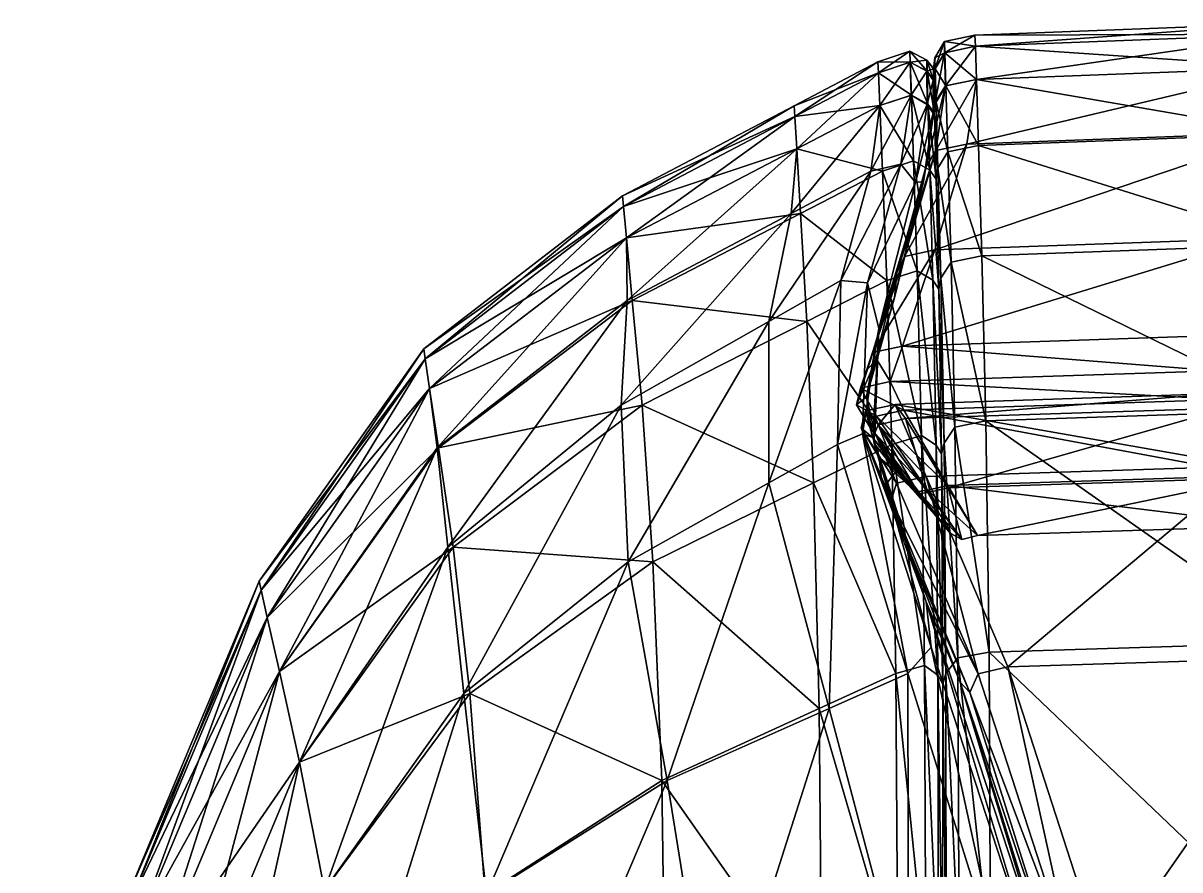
# Model space of a CAD drawing. Header units: centimetres. Extents: x -1036 to 1036, y -379 to 379.
# Drawn here: x -1001.33 to -987.95, y 368.68 to 378.47 of the extents above; entities that cross this region are included whole.
import ezdxf

# ---------------------------------------------------------------- set-up
doc = ezdxf.new("R2010")
doc.units = ezdxf.units.CM
doc.layers.add('fabirc', color=7, linetype='Continuous', true_color=0x718706)

msp = doc.modelspace()

# ---------------------------------------------------------------- meshes
at = {"layer": 'fabirc', "color": 150, "true_color": 0x0081ec}
mesh = msp.add_polyface(dxfattribs=at)
corners = [(-986.684, 378.472, 10.409), (-990.318, 378.332, 10.409), (-990.318, 378.332, 32.009), (-986.684, 378.472, 32.009), (-986.684, 378.472, -11.653), (-990.318, 378.332, -11.653), (-986.684, 378.472, 92.498), (-990.318, 378.332, 92.498), (-990.318, 378.332, 110.711), (-986.684, 378.472, 110.711), (-986.684, 378.472, 73.207), (-990.318, 378.332, 73.207), (-986.684, 378.472, -240.786), (-990.318, 378.332, -240.786), (-990.318, 378.332, -223.805), (-986.684, 378.472, -223.805), (-986.681, 378.344, -256.475), (-990.314, 378.205, -256.473), (-986.684, 378.472, -166.088), (-990.318, 378.332, -166.088), (-990.318, 378.332, -145.103), (-986.684, 378.472, -145.103), (-986.684, 378.472, -186.302), (-990.318, 378.332, -186.302), (-986.684, 378.472, -79.071), (-990.318, 378.332, -79.071), (-990.318, 378.332, -56.547), (-986.684, 378.472, -56.547), (-986.684, 378.472, -101.441), (-990.318, 378.332, -101.441), (-986.67, 377.96, 157.717), (-990.302, 377.822, 157.707), (-990.414, 377.074, 170.535), (-986.767, 377.209, 170.555), (-986.681, 378.344, 143.38), (-990.314, 378.205, 143.378), (-990.318, 378.332, -34.023), (-986.684, 378.472, -34.023), (-990.318, 378.332, 52.993), (-986.684, 378.472, 52.993), (-990.302, 377.822, -270.801), (-986.67, 377.96, -270.812), (-986.649, 377.192, -283.736), (-990.318, 378.332, -205.592), (-986.684, 378.472, -205.592), (-990.318, 378.332, -123.503), (-986.684, 378.472, -123.503), (-990.318, 378.332, 127.692), (-986.684, 378.472, 127.692)]
mesh.append_faces([[corners[k] for k in face] for face in [(0, 1, 2), (2, 3, 0), (1, 0, 4), (4, 5, 1), (6, 7, 8), (8, 9, 6), (7, 6, 10), (10, 11, 7), (12, 13, 14), (14, 15, 12), (13, 12, 16), (16, 17, 13), (18, 19, 20), (20, 21, 18), (19, 18, 22), (22, 23, 19), (24, 25, 26), (26, 27, 24), (25, 24, 28), (28, 29, 25), (30, 31, 32), (32, 33, 30), (31, 30, 34), (34, 35, 31), (36, 37, 27), (27, 26, 36), (37, 36, 5), (5, 4, 37), (38, 39, 3), (3, 2, 38), (39, 38, 11), (11, 10, 39), (40, 41, 42), (41, 40, 17), (17, 16, 41), (43, 44, 15), (15, 14, 43), (44, 43, 23), (23, 22, 44), (45, 46, 21), (21, 20, 45), (46, 45, 29), (29, 28, 46), (47, 48, 9), (9, 8, 47), (48, 47, 35), (35, 34, 48)]], dxfattribs={"vtx2": -1, "color": 150})
mesh = msp.add_polyface(dxfattribs=at)
corners = [(-990.779, 378.071, -34.023), (-990.671, 378.258, -34.023), (-990.671, 378.258, -56.547), (-990.779, 378.071, -56.547), (-990.796, 377.943, -11.653), (-990.779, 378.071, -11.653), (-990.671, 378.258, -11.653), (-990.779, 378.071, 10.409), (-990.671, 378.258, 10.409), (-990.796, 377.943, 10.409), (-990.796, 377.943, 32.009), (-990.779, 378.071, 32.009), (-990.671, 378.258, 32.009), (-990.779, 378.071, 92.498), (-990.671, 378.258, 92.498), (-990.671, 378.258, 73.207), (-990.779, 378.071, 73.207), (-990.796, 377.943, 92.498), (-990.78, 378.071, 110.71), (-990.672, 378.258, 110.71), (-990.779, 378.071, 52.993), (-990.671, 378.258, 52.993), (-990.796, 377.943, 52.993), (-990.796, 377.943, 73.207), (-990.668, 378.13, -256.471), (-990.779, 377.942, -256.466), (-990.781, 378.07, -240.784), (-990.672, 378.258, -240.786), (-990.78, 378.071, -223.805), (-990.672, 378.258, -223.805), (-990.779, 378.071, -205.592), (-990.671, 378.258, -205.592), (-990.796, 377.943, -186.302), (-990.779, 378.071, -186.302), (-990.671, 378.258, -186.302), (-990.779, 378.071, -166.088), (-990.671, 378.258, -166.088), (-990.796, 377.943, -166.088), (-990.796, 377.943, -145.103), (-990.779, 378.071, -145.103), (-990.671, 378.258, -145.103), (-990.671, 378.258, -101.441), (-990.779, 378.071, -101.441), (-990.779, 378.071, -79.071), (-990.796, 377.943, -79.071), (-990.796, 377.943, -56.547), (-990.671, 378.258, -79.071), (-990.779, 378.071, -123.503), (-990.796, 377.943, -123.503), (-990.796, 377.943, -101.441), (-990.671, 378.258, -123.503), (-990.781, 378.07, 127.689), (-990.672, 378.258, 127.691), (-990.781, 377.942, 143.37)]
mesh.append_faces([[corners[k] for k in face] for face in [(0, 1, 2), (2, 3, 0), (4, 5, 0), (1, 0, 5), (5, 6, 1), (7, 8, 6), (6, 5, 7), (9, 7, 5), (10, 11, 7), (8, 7, 11), (11, 12, 8), (13, 14, 15), (15, 16, 13), (17, 13, 16), (14, 13, 18), (18, 19, 14), (20, 21, 12), (12, 11, 20), (22, 20, 11), (23, 16, 20), (21, 20, 16), (16, 15, 21), (24, 25, 26), (27, 26, 28), (28, 29, 27), (30, 31, 29), (29, 28, 30), (32, 33, 30), (31, 30, 33), (33, 34, 31), (35, 36, 34), (34, 33, 35), (37, 35, 33), (38, 39, 35), (36, 35, 39), (39, 40, 36), (41, 42, 43), (44, 43, 42), (45, 3, 43), (46, 43, 3), (40, 39, 47), (48, 47, 39), (49, 42, 47), (50, 47, 42), (51, 52, 19), (19, 18, 51), (52, 51, 53)]], dxfattribs={"vtx2": -1, "color": 150})
mesh = msp.add_polyface(dxfattribs=at)
corners = [(-990.318, 378.332, 10.409), (-990.671, 378.258, 10.409), (-990.671, 378.258, 32.009), (-990.318, 378.332, 32.009), (-990.318, 378.332, -11.653), (-990.671, 378.258, -11.653), (-990.318, 378.332, 92.498), (-990.671, 378.258, 92.498), (-990.672, 378.258, 110.71), (-990.318, 378.332, 110.711), (-990.318, 378.332, 73.207), (-990.671, 378.258, 73.207), (-990.318, 378.332, -240.786), (-990.672, 378.258, -240.786), (-990.672, 378.258, -223.805), (-990.318, 378.332, -223.805), (-990.314, 378.205, -256.473), (-990.668, 378.13, -256.471), (-990.318, 378.332, -166.088), (-990.671, 378.258, -166.088), (-990.671, 378.258, -145.103), (-990.318, 378.332, -145.103), (-990.318, 378.332, -186.302), (-990.671, 378.258, -186.302), (-990.318, 378.332, -79.071), (-990.671, 378.258, -79.071), (-990.671, 378.258, -56.547), (-990.318, 378.332, -56.547), (-990.318, 378.332, -101.441), (-990.671, 378.258, -101.441), (-990.781, 378.07, -240.784), (-990.779, 378.071, -79.071), (-990.779, 378.071, -56.547), (-990.779, 378.071, -123.503), (-990.671, 378.258, -123.503), (-990.779, 378.071, -101.441), (-990.781, 377.942, 143.37), (-990.669, 378.13, 143.376), (-990.672, 378.258, 127.691), (-990.671, 378.258, -34.023), (-990.318, 378.332, -34.023), (-990.671, 378.258, 52.993), (-990.318, 378.332, 52.993), (-990.302, 377.822, -270.801), (-990.671, 378.258, -205.592), (-990.318, 378.332, -205.592), (-990.318, 378.332, -123.503), (-990.318, 378.332, 127.692), (-990.314, 378.205, 143.378)]
mesh.append_faces([[corners[k] for k in face] for face in [(0, 1, 2), (2, 3, 0), (1, 0, 4), (4, 5, 1), (6, 7, 8), (8, 9, 6), (7, 6, 10), (10, 11, 7), (12, 13, 14), (14, 15, 12), (13, 12, 16), (16, 17, 13), (18, 19, 20), (20, 21, 18), (19, 18, 22), (22, 23, 19), (24, 25, 26), (26, 27, 24), (25, 24, 28), (28, 29, 25), (30, 13, 17), (31, 25, 29), (32, 26, 25), (33, 34, 20), (35, 29, 34), (36, 37, 38), (39, 40, 27), (27, 26, 39), (40, 39, 5), (5, 4, 40), (41, 42, 3), (3, 2, 41), (42, 41, 11), (11, 10, 42), (17, 16, 43), (44, 45, 15), (15, 14, 44), (45, 44, 23), (23, 22, 45), (34, 46, 21), (21, 20, 34), (46, 34, 29), (29, 28, 46), (38, 47, 9), (9, 8, 38), (47, 38, 37), (37, 48, 47)]], dxfattribs={"vtx2": -1, "color": 150})
mesh = msp.add_polyface(dxfattribs=at)
corners = [(-991.07, 378.149, -56.547), (-991.44, 378.024, -56.547), (-991.44, 378.024, -34.023), (-992.408, 377.516, -34.023), (-992.408, 377.516, -11.653), (-991.44, 378.024, -11.653), (-991.07, 378.149, -34.023), (-991.07, 378.149, 32.009), (-991.44, 378.024, 32.009), (-991.44, 378.024, 52.993), (-992.408, 377.516, 52.993), (-992.408, 377.516, 73.207), (-991.44, 378.024, 73.207), (-992.38, 377.017, -270.741), (-991.42, 377.518, -270.779), (-991.389, 376.759, -283.653), (-992.401, 377.391, -256.457), (-991.435, 377.897, -256.467), (-992.408, 377.516, -205.592), (-991.44, 378.024, -205.592), (-991.44, 378.024, -223.805), (-992.408, 377.516, -186.302), (-991.44, 378.024, -186.302), (-992.408, 377.516, -123.503), (-991.44, 378.024, -123.503), (-991.44, 378.024, -145.103), (-992.408, 377.516, -145.103), (-992.408, 377.516, -101.441), (-991.44, 378.024, -101.441), (-991.07, 378.149, 110.71), (-991.44, 378.024, 110.711), (-991.44, 378.024, 127.692), (-992.408, 377.516, 127.692), (-992.408, 377.516, 110.711), (-992.401, 377.391, 143.363), (-991.435, 377.897, 143.372), (-991.44, 378.024, 10.409), (-992.408, 377.516, 10.409), (-992.408, 377.516, 32.009), (-991.44, 378.024, 92.498), (-992.408, 377.516, 92.498), (-991.44, 378.024, -240.786), (-992.408, 377.516, -240.786), (-992.408, 377.516, -223.805), (-991.07, 378.149, -240.786), (-991.44, 378.024, -166.088), (-992.408, 377.516, -166.088), (-991.44, 378.024, -79.071), (-992.408, 377.516, -79.071), (-992.408, 377.516, -56.547), (-991.42, 377.518, 157.684), (-992.38, 377.017, 157.647), (-992.446, 376.269, 170.496), (-991.522, 376.759, 170.596), (-991.056, 377.64, 157.693)]
mesh.append_faces([[corners[k] for k in face] for face in [(0, 1, 2), (3, 2, 1), (4, 5, 2), (6, 2, 5), (7, 8, 9), (10, 9, 8), (11, 12, 9), (13, 14, 15), (14, 13, 16), (16, 17, 14), (18, 19, 20), (21, 22, 19), (23, 24, 25), (25, 26, 23), (24, 23, 27), (27, 28, 24), (29, 30, 31), (32, 31, 30), (30, 33, 32), (31, 32, 34), (34, 35, 31), (36, 37, 38), (38, 8, 36), (37, 36, 5), (5, 4, 37), (39, 40, 33), (33, 30, 39), (40, 39, 12), (12, 11, 40), (41, 42, 43), (43, 20, 41), (44, 41, 20), (42, 41, 17), (17, 16, 42), (45, 46, 26), (26, 25, 45), (46, 45, 22), (22, 21, 46), (47, 48, 49), (49, 1, 47), (48, 47, 28), (28, 27, 48), (50, 51, 52), (52, 53, 50), (54, 50, 53), (51, 50, 35), (35, 34, 51)]], dxfattribs={"vtx2": -1, "color": 150})
mesh = msp.add_polyface(dxfattribs=at)
corners = [(-991.07, 378.149, 52.993), (-991.44, 378.024, 52.993), (-991.44, 378.024, 73.207), (-991.42, 377.518, -270.779), (-991.054, 377.64, -270.789), (-991.028, 376.878, -283.681), (-991.389, 376.759, -283.653), (-991.435, 377.897, -256.467), (-991.066, 378.022, -256.469), (-991.07, 378.149, -223.805), (-991.44, 378.024, -223.805), (-991.44, 378.024, -205.592), (-991.07, 378.149, -205.592), (-991.44, 378.024, -186.302), (-991.07, 378.149, -145.103), (-991.44, 378.024, -145.103), (-991.44, 378.024, -123.503), (-991.07, 378.149, -123.503), (-991.44, 378.024, -101.441), (-991.07, 378.149, 127.691), (-991.44, 378.024, 127.692), (-991.435, 377.897, 143.372), (-991.067, 378.022, 143.374), (-991.07, 378.149, -11.653), (-990.874, 378.045, -11.653), (-990.874, 378.045, -34.023), (-991.07, 378.149, -34.023), (-990.874, 378.045, -56.547), (-991.07, 378.149, 32.009), (-990.874, 378.045, 32.009), (-990.874, 378.045, 10.409), (-991.07, 378.149, 110.71), (-990.874, 378.045, 110.71), (-990.874, 378.045, 92.498), (-990.874, 378.045, -223.805), (-990.875, 378.045, -240.784), (-991.07, 378.149, -240.786), (-990.873, 377.917, -256.465), (-990.863, 377.535, -270.784), (-990.842, 376.771, -283.675), (-990.874, 378.045, -205.592), (-990.913, 376.639, 170.728), (-990.885, 376.808, 170.501), (-990.777, 377.558, 157.686), (-990.875, 378.045, 127.689), (-990.875, 377.917, 143.369), (-990.798, 377.942, 127.688), (-990.871, 377.533, 157.685), (-991.056, 377.64, 157.693), (-991.175, 376.842, 170.839), (-991.008, 376.629, 171.473), (-990.8, 377.429, 157.676), (-991.07, 378.149, 10.409), (-991.44, 378.024, 10.409), (-991.44, 378.024, 32.009), (-991.44, 378.024, -11.653), (-991.07, 378.149, 92.498), (-991.44, 378.024, 92.498), (-991.44, 378.024, 110.711), (-991.07, 378.149, 73.207), (-991.44, 378.024, -240.786), (-991.07, 378.149, -166.088), (-991.44, 378.024, -166.088), (-991.07, 378.149, -186.302), (-991.07, 378.149, -79.071), (-991.44, 378.024, -79.071), (-991.44, 378.024, -56.547), (-991.07, 378.149, -101.441), (-991.522, 376.759, 170.596), (-991.42, 377.518, 157.684)]
mesh.append_faces([[corners[k] for k in face] for face in [(0, 1, 2), (3, 4, 5), (5, 6, 3), (4, 3, 7), (7, 8, 4), (9, 10, 11), (12, 11, 13), (14, 15, 16), (17, 16, 18), (19, 20, 21), (21, 22, 19), (23, 24, 25), (26, 25, 27), (28, 29, 30), (31, 32, 33), (9, 34, 35), (36, 35, 37), (37, 8, 36), (38, 4, 8), (8, 37, 38), (4, 38, 39), (39, 5, 4), (12, 40, 34), (41, 42, 43), (44, 19, 22), (22, 45, 44), (46, 44, 45), (19, 44, 32), (47, 48, 49), (49, 50, 47), (51, 47, 50), (50, 41, 51), (48, 47, 45), (45, 22, 48), (52, 53, 54), (23, 55, 53), (56, 57, 58), (59, 2, 57), (60, 36, 8), (8, 7, 60), (61, 62, 15), (63, 13, 62), (64, 65, 66), (67, 18, 65), (68, 49, 48), (69, 48, 22), (22, 21, 69)]], dxfattribs={"vtx2": -1, "color": 150})
mesh = msp.add_polyface(dxfattribs=at)
corners = [(-991.44, 378.024, -34.023), (-991.07, 378.149, -34.023), (-991.07, 378.149, -56.547), (-991.44, 378.024, -11.653), (-991.07, 378.149, -11.653), (-991.44, 378.024, 52.993), (-991.07, 378.149, 52.993), (-991.07, 378.149, 32.009), (-991.44, 378.024, 73.207), (-991.07, 378.149, 73.207), (-991.44, 378.024, -205.592), (-991.07, 378.149, -205.592), (-991.07, 378.149, -223.805), (-991.44, 378.024, -186.302), (-991.07, 378.149, -186.302), (-991.44, 378.024, -123.503), (-991.07, 378.149, -123.503), (-991.07, 378.149, -145.103), (-991.44, 378.024, -101.441), (-991.07, 378.149, -101.441), (-991.44, 378.024, 127.692), (-991.07, 378.149, 127.691), (-991.07, 378.149, 110.71), (-990.874, 378.045, -34.023), (-990.874, 378.045, -56.547), (-990.874, 378.045, 10.409), (-991.07, 378.149, 10.409), (-990.874, 378.045, -11.653), (-990.874, 378.045, 92.498), (-991.07, 378.149, 92.498), (-990.874, 378.045, 73.207), (-990.874, 378.045, 52.993), (-990.874, 378.045, 32.009), (-990.875, 378.045, -240.784), (-991.07, 378.149, -240.786), (-990.874, 378.045, -205.592), (-990.874, 378.045, -186.302), (-990.874, 378.045, -223.805), (-990.874, 378.045, -166.088), (-991.07, 378.149, -166.088), (-990.874, 378.045, -145.103), (-990.874, 378.045, -79.071), (-991.07, 378.149, -79.071), (-990.874, 378.045, -101.441), (-990.874, 378.045, -123.503), (-990.874, 378.045, 110.71), (-991.44, 378.024, 32.009), (-991.44, 378.024, 10.409), (-991.44, 378.024, 110.711), (-991.44, 378.024, 92.498), (-991.44, 378.024, -223.805), (-991.44, 378.024, -145.103), (-991.44, 378.024, -166.088), (-991.44, 378.024, -56.547), (-991.44, 378.024, -79.071)]
mesh.append_faces([[corners[k] for k in face] for face in [(0, 1, 2), (3, 4, 1), (5, 6, 7), (8, 9, 6), (10, 11, 12), (13, 14, 11), (15, 16, 17), (18, 19, 16), (20, 21, 22), (23, 1, 4), (24, 2, 1), (25, 26, 7), (26, 25, 27), (27, 4, 26), (28, 29, 22), (29, 28, 30), (30, 9, 29), (31, 6, 9), (9, 30, 31), (6, 31, 32), (32, 7, 6), (33, 34, 12), (35, 11, 14), (14, 36, 35), (37, 12, 11), (38, 39, 17), (17, 40, 38), (39, 38, 36), (36, 14, 39), (41, 42, 2), (2, 24, 41), (42, 41, 43), (43, 19, 42), (44, 16, 19), (19, 43, 44), (16, 44, 40), (40, 17, 16), (45, 22, 21), (46, 7, 26), (47, 26, 4), (48, 22, 29), (49, 29, 9), (50, 12, 34), (51, 17, 39), (52, 39, 14), (53, 2, 42), (54, 42, 19)]], dxfattribs={"vtx2": -1, "color": 150})
mesh = msp.add_polyface(dxfattribs=at)
corners = [(-990.302, 377.822, 157.707), (-990.658, 377.747, 157.701), (-990.77, 376.999, 170.525), (-990.414, 377.074, 170.535), (-990.314, 378.205, 143.378), (-990.874, 378.045, -11.653), (-990.796, 377.943, -11.653), (-990.796, 377.943, -34.023), (-990.874, 378.045, -34.023), (-990.796, 377.943, -56.547), (-990.874, 378.045, 32.009), (-990.796, 377.943, 32.009), (-990.796, 377.943, 10.409), (-990.874, 378.045, 10.409), (-990.874, 378.045, 110.71), (-990.796, 377.942, 110.71), (-990.796, 377.943, 92.498), (-990.874, 378.045, 92.498), (-990.796, 377.943, 73.207), (-990.874, 378.045, 73.207), (-990.796, 377.943, 52.993), (-990.874, 378.045, 52.993), (-990.874, 378.045, -223.805), (-990.796, 377.942, -223.804), (-990.798, 377.942, -240.783), (-990.875, 378.045, -240.784), (-990.797, 377.814, -256.462), (-990.873, 377.917, -256.465), (-990.788, 377.431, -270.778), (-990.863, 377.535, -270.784), (-990.769, 376.667, -283.665), (-990.842, 376.771, -283.675), (-990.779, 377.942, -256.466), (-990.769, 377.56, -270.786), (-990.656, 377.748, -270.797), (-990.633, 376.983, -283.701), (-990.748, 376.796, -283.68), (-990.668, 378.13, -256.471), (-990.874, 378.045, -186.302), (-990.796, 377.943, -186.302), (-990.796, 377.943, -205.592), (-990.874, 378.045, -205.592), (-990.874, 378.045, -145.103), (-990.796, 377.943, -145.103), (-990.796, 377.943, -166.088), (-990.874, 378.045, -166.088), (-990.781, 378.07, 127.689), (-990.798, 377.942, 127.688), (-990.8, 377.813, 143.366), (-990.781, 377.942, 143.37), (-990.777, 377.558, 157.686), (-990.669, 378.13, 143.376), (-990.8, 377.429, 157.676), (-990.913, 376.639, 170.728), (-990.885, 376.808, 170.501), (-990.875, 377.917, 143.369), (-990.875, 378.045, 127.689), (-990.871, 377.533, 157.685), (-990.302, 377.822, -270.801), (-990.278, 377.057, -283.71)]
mesh.append_faces([[corners[k] for k in face] for face in [(0, 1, 2), (2, 3, 0), (1, 0, 4), (5, 6, 7), (8, 7, 9), (10, 11, 12), (13, 12, 6), (14, 15, 16), (17, 16, 18), (19, 18, 20), (21, 20, 11), (22, 23, 24), (25, 24, 26), (26, 27, 25), (28, 29, 27), (27, 26, 28), (29, 28, 30), (30, 31, 29), (32, 26, 24), (33, 34, 35), (35, 36, 33), (28, 33, 36), (36, 30, 28), (33, 28, 26), (26, 32, 33), (34, 33, 32), (32, 37, 34), (38, 39, 40), (41, 40, 23), (42, 43, 44), (45, 44, 39), (46, 47, 48), (48, 49, 46), (50, 1, 51), (51, 49, 50), (52, 50, 49), (49, 48, 52), (50, 52, 53), (1, 50, 54), (54, 2, 1), (55, 48, 47), (56, 47, 15), (57, 52, 48), (48, 55, 57), (34, 58, 59), (59, 35, 34), (58, 34, 37)]], dxfattribs={"vtx2": -1, "color": 150})
mesh = msp.add_polyface(dxfattribs=at)
corners = [(-990.314, 378.205, 143.378), (-990.669, 378.13, 143.376), (-990.658, 377.747, 157.701), (-990.796, 377.943, -34.023), (-990.779, 378.071, -34.023), (-990.779, 378.071, -56.547), (-990.796, 377.943, -56.547), (-990.796, 377.943, -11.653), (-990.779, 378.071, -11.653), (-990.796, 377.943, 10.409), (-990.779, 378.071, 10.409), (-990.796, 377.943, 32.009), (-990.874, 378.045, -34.023), (-990.874, 378.045, -11.653), (-990.874, 378.045, -56.547), (-990.874, 378.045, 10.409), (-990.874, 378.045, 32.009), (-990.796, 377.943, 92.498), (-990.874, 378.045, 92.498), (-990.874, 378.045, 110.71), (-990.796, 377.943, 73.207), (-990.874, 378.045, 73.207), (-990.796, 377.943, 52.993), (-990.874, 378.045, 52.993), (-990.779, 378.071, 73.207), (-990.779, 378.071, 92.498), (-990.796, 377.942, 110.71), (-990.78, 378.071, 110.71), (-990.779, 378.071, 32.009), (-990.779, 378.071, 52.993), (-990.798, 377.942, -240.783), (-990.875, 378.045, -240.784), (-990.874, 378.045, -223.805), (-990.781, 378.07, -240.784), (-990.779, 377.942, -256.466), (-990.796, 377.942, -223.804), (-990.78, 378.071, -223.805), (-990.796, 377.943, -205.592), (-990.779, 378.071, -205.592), (-990.796, 377.943, -186.302), (-990.779, 378.071, -186.302), (-990.796, 377.943, -166.088), (-990.779, 378.071, -166.088), (-990.796, 377.943, -145.103), (-990.874, 378.045, -205.592), (-990.874, 378.045, -186.302), (-990.874, 378.045, -166.088), (-990.874, 378.045, -145.103), (-990.796, 377.943, -79.071), (-990.874, 378.045, -79.071), (-990.796, 377.943, -101.441), (-990.874, 378.045, -101.441), (-990.796, 377.943, -123.503), (-990.874, 378.045, -123.503), (-990.779, 378.071, -101.441), (-990.779, 378.071, -79.071), (-990.779, 378.071, -145.103), (-990.779, 378.071, -123.503), (-990.798, 377.942, 127.688), (-990.781, 378.07, 127.689), (-990.875, 378.045, 127.689)]
mesh.append_faces([[corners[k] for k in face] for face in [(0, 1, 2), (3, 4, 5), (5, 6, 3), (4, 3, 7), (8, 7, 9), (10, 9, 11), (3, 12, 13), (6, 14, 12), (9, 15, 16), (7, 13, 15), (17, 18, 19), (20, 21, 18), (22, 23, 21), (11, 16, 23), (24, 20, 17), (25, 17, 26), (26, 27, 25), (28, 11, 22), (29, 22, 20), (30, 31, 32), (30, 33, 34), (33, 30, 35), (35, 36, 33), (37, 38, 36), (36, 35, 37), (38, 37, 39), (40, 39, 41), (42, 41, 43), (37, 44, 45), (35, 32, 44), (41, 46, 47), (39, 45, 46), (48, 49, 14), (14, 6, 48), (49, 48, 50), (50, 51, 49), (52, 53, 51), (51, 50, 52), (53, 52, 43), (43, 47, 53), (54, 50, 48), (55, 48, 6), (56, 43, 52), (57, 52, 50), (58, 59, 27), (27, 26, 58), (26, 19, 60)]], dxfattribs={"vtx2": -1, "color": 150})
mesh = msp.add_polyface(dxfattribs=at)
corners = [(-991.44, 378.024, -56.547), (-992.408, 377.516, -56.547), (-992.408, 377.516, -34.023), (-991.44, 378.024, -34.023), (-992.408, 377.516, -11.653), (-992.408, 377.516, 10.409), (-994.395, 376.474, 10.409), (-994.395, 376.474, 32.009), (-992.408, 377.516, 32.009), (-994.395, 376.474, -11.653), (-992.408, 377.516, 92.498), (-994.395, 376.474, 92.498), (-994.395, 376.474, 110.711), (-992.408, 377.516, 110.711), (-992.408, 377.516, 73.207), (-994.395, 376.474, 73.207), (-991.44, 378.024, 32.009), (-992.408, 377.516, 52.993), (-991.44, 378.024, 52.993), (-992.408, 377.516, -240.786), (-994.395, 376.474, -240.786), (-994.395, 376.474, -223.805), (-992.408, 377.516, -223.805), (-992.401, 377.391, -256.457), (-991.44, 378.024, -223.805), (-992.408, 377.516, -205.592), (-991.44, 378.024, -205.592), (-992.408, 377.516, -186.302), (-992.408, 377.516, -166.088), (-994.395, 376.474, -166.088), (-994.395, 376.474, -145.103), (-992.408, 377.516, -145.103), (-994.395, 376.474, -186.302), (-992.408, 377.516, -79.071), (-994.395, 376.474, -79.071), (-994.395, 376.474, -56.547), (-992.408, 377.516, -101.441), (-994.395, 376.474, -101.441), (-994.35, 375.99, 157.57), (-992.38, 377.017, 157.647), (-992.401, 377.391, 143.363), (-994.395, 376.474, -34.023), (-994.395, 376.474, 52.993), (-994.384, 376.353, -256.438), (-992.38, 377.017, -270.741), (-994.395, 376.474, -205.592), (-994.395, 376.474, -123.503), (-992.408, 377.516, -123.503), (-994.395, 376.474, 127.692), (-992.408, 377.516, 127.692), (-994.384, 376.353, 143.344)]
mesh.append_faces([[corners[k] for k in face] for face in [(0, 1, 2), (3, 2, 4), (5, 6, 7), (7, 8, 5), (6, 5, 4), (4, 9, 6), (10, 11, 12), (12, 13, 10), (11, 10, 14), (14, 15, 11), (16, 8, 17), (18, 17, 14), (19, 20, 21), (21, 22, 19), (20, 19, 23), (24, 22, 25), (26, 25, 27), (28, 29, 30), (30, 31, 28), (29, 28, 27), (27, 32, 29), (33, 34, 35), (35, 1, 33), (34, 33, 36), (36, 37, 34), (38, 39, 40), (41, 2, 1), (1, 35, 41), (2, 41, 9), (9, 4, 2), (42, 17, 8), (8, 7, 42), (17, 42, 15), (15, 14, 17), (43, 23, 44), (45, 25, 22), (22, 21, 45), (25, 45, 32), (32, 27, 25), (46, 47, 31), (31, 30, 46), (47, 46, 37), (37, 36, 47), (48, 49, 13), (13, 12, 48), (50, 40, 49)]], dxfattribs={"vtx2": -1, "color": 150})
mesh = msp.add_polyface(dxfattribs=at)
corners = [(-990.633, 376.983, -283.701), (-990.278, 377.057, -283.71), (-990.237, 375.782, -295.135), (-986.614, 375.912, -295.187), (-986.649, 377.192, -283.736), (-986.575, 373.994, -305.149), (-990.192, 373.872, -305.066), (-990.593, 375.709, -295.119), (-989.939, 371.029, 201.024), (-990.283, 370.947, 201.001), (-989.168, 367.515, 207.48), (-986.356, 371.14, 201.114), (-988.826, 367.598, 207.512), (-985.395, 367.694, 207.644), (-987.172, 373.349, 195.633), (-990.884, 373.229, 195.579), (-989.609, 367.537, 207.111), (-989.491, 367.541, 206.695), (-990.882, 371.778, 198.15), (-990.489, 370.849, 200.228), (-990.155, 371.199, -313.49), (-986.543, 371.311, -313.606), (-986.529, 367.737, -320.542), (-990.139, 367.64, -320.396), (-990.517, 371.13, -313.453), (-990.503, 367.576, -320.347), (-990.55, 373.8, -305.04), (-990.302, 377.822, -270.801), (-990.781, 375.85, 181.72), (-987.084, 375.981, 181.749), (-986.767, 377.209, 170.555), (-990.414, 377.074, 170.535), (-991.158, 374.738, 189.6), (-987.41, 374.865, 189.636), (-990.627, 373.099, 192.671), (-991.121, 373.898, 193.116), (-987.404, 374.02, 193.158), (-987.059, 373.214, 192.723), (-990.289, 372.547, 192.413), (-986.821, 372.658, 192.472), (-990.633, 373.124, 192.575), (-987.064, 373.24, 192.627), (-991.142, 373.996, 192.746), (-987.423, 374.118, 192.788), (-991.242, 374.063, 193.514), (-987.482, 374.187, 193.555), (-989.297, 367.291, 207.418), (-990.378, 370.729, 200.957), (-987.53, 374.452, 192.553), (-977.214, 374.793, 192.657), (-977.156, 374.423, 192.894), (-991.298, 374.327, 192.515)]
mesh.append_faces([[corners[k] for k in face] for face in [(0, 1, 2), (3, 2, 1), (1, 4, 3), (2, 3, 5), (5, 6, 2), (7, 2, 6), (8, 9, 10), (11, 8, 12), (12, 13, 11), (8, 11, 14), (14, 15, 8), (9, 8, 15), (16, 17, 18), (19, 18, 17), (20, 21, 22), (22, 23, 20), (24, 20, 23), (23, 25, 24), (20, 24, 26), (26, 6, 20), (21, 20, 6), (6, 5, 21), (4, 1, 27), (28, 29, 30), (30, 31, 28), (29, 28, 32), (32, 33, 29), (34, 35, 36), (36, 37, 34), (38, 34, 37), (37, 39, 38), (40, 38, 39), (39, 41, 40), (42, 40, 41), (41, 43, 42), (44, 15, 14), (14, 45, 44), (35, 44, 45), (45, 36, 35), (46, 47, 19), (10, 9, 47), (33, 48, 49), (48, 43, 50), (51, 42, 43), (43, 48, 51), (32, 51, 48), (48, 33, 32)]], dxfattribs={"vtx2": -1, "color": 150})
mesh = msp.add_polyface(dxfattribs=at)
corners = [(-992.264, 375.022, -294.835), (-994.168, 374.052, -294.453), (-994.282, 375.263, -283.369), (-992.336, 376.269, -283.56), (-992.185, 373.155, -304.581), (-992.401, 377.391, -256.457), (-994.384, 376.353, -256.438), (-994.395, 376.474, -240.786), (-991.389, 376.759, -283.653), (-992.38, 377.017, -270.741), (-992.38, 377.017, 157.647), (-994.35, 375.99, 157.57), (-994.342, 375.263, 170.291), (-992.446, 376.269, 170.496), (-992.401, 377.391, 143.363), (-994.384, 376.353, 143.344), (-991.868, 375.494, 182.078), (-991.561, 375.467, 183.002), (-991.175, 376.842, 170.839), (-991.522, 376.759, 170.596), (-992.701, 375.022, 181.865), (-992.702, 373.155, 191.682), (-991.909, 373.599, 192.024), (-991.618, 373.724, 192.205), (-991.43, 374.941, 185.573), (-991.496, 373.679, 192.423), (-991.485, 373.949, 191.033), (-991.486, 373.61, 192.77), (-991.477, 373.725, 192.283), (-991.574, 374.152, 190.717), (-991.468, 374.566, 187.987), (-991.251, 375.297, 182.631), (-991.634, 373.791, 193.462), (-991.499, 373.677, 193.084), (-991.427, 373.448, 193.363), (-991.227, 373.151, 195.562), (-991.586, 373.987, 193.499), (-991.438, 373.827, 193.103), (-991.338, 375.494, -295.021), (-991.28, 373.599, -304.882), (-994.35, 375.99, -270.665), (-992.408, 377.516, 127.692), (-994.395, 376.474, 127.692), (-994.411, 374.052, 181.427), (-994.331, 372.242, 190.978), (-991.69, 374.058, 192.463), (-991.563, 374.47, 189.551), (-991.52, 373.776, 192.714), (-991.459, 373.926, 192.733), (-991.642, 374.252, 192.499), (-991.505, 374.663, 189.586), (-991.298, 374.327, 192.515)]
mesh.append_faces([[corners[k] for k in face] for face in [(0, 1, 2), (2, 3, 0), (1, 0, 4), (5, 6, 7), (8, 3, 9), (10, 11, 12), (12, 13, 10), (14, 15, 11), (16, 17, 18), (18, 19, 16), (20, 16, 19), (19, 13, 20), (16, 20, 21), (21, 22, 16), (17, 16, 22), (22, 23, 17), (24, 17, 23), (23, 25, 24), (26, 24, 25), (25, 27, 26), (24, 26, 28), (28, 29, 24), (29, 30, 31), (32, 33, 34), (35, 36, 32), (33, 32, 36), (36, 37, 33), (38, 0, 3), (3, 8, 38), (0, 38, 39), (39, 4, 0), (40, 9, 3), (3, 2, 40), (9, 40, 6), (41, 42, 15), (43, 20, 13), (13, 12, 43), (20, 43, 44), (45, 46, 30), (30, 29, 45), (47, 45, 29), (29, 28, 47), (45, 47, 48), (48, 49, 45), (46, 45, 49), (49, 50, 46), (50, 49, 51)]], dxfattribs={"vtx2": -1, "color": 150})
mesh = msp.add_polyface(dxfattribs=at)
corners = [(-990.237, 375.782, -295.135), (-990.593, 375.709, -295.119), (-990.633, 376.983, -283.701), (-990.192, 373.872, -305.066), (-990.55, 373.8, -305.04), (-990.712, 375.523, -295.083), (-990.676, 373.616, -304.985), (-990.736, 375.395, -295.058), (-990.704, 373.49, -304.945), (-990.769, 376.667, -283.665), (-990.748, 376.796, -283.68), (-990.806, 375.498, -295.074), (-990.985, 375.607, -295.079), (-991.028, 376.878, -283.681), (-990.842, 376.771, -283.675), (-990.769, 373.593, -304.969), (-990.938, 373.703, -304.975), (-991.251, 375.297, 182.631), (-991.43, 374.941, 185.573), (-991.574, 374.152, 190.717), (-990.913, 376.639, 170.728), (-991.008, 376.629, 171.473), (-991.561, 375.467, 183.002), (-991.175, 376.842, 170.839), (-991.221, 375.583, 181.676), (-991.133, 375.775, 181.707), (-990.77, 376.999, 170.525), (-990.885, 376.808, 170.501), (-991.468, 374.566, 187.987), (-991.563, 374.47, 189.551), (-991.505, 374.663, 189.586), (-991.338, 375.494, -295.021), (-991.389, 376.759, -283.653), (-991.28, 373.599, -304.882), (-990.781, 375.85, 181.72), (-990.414, 377.074, 170.535), (-991.158, 374.738, 189.6), (-991.477, 373.725, 192.283), (-991.485, 373.949, 191.033), (-991.232, 373.307, 192.756), (-990.633, 373.124, 192.575), (-991.142, 373.996, 192.746), (-991.459, 373.926, 192.733), (-991.242, 374.063, 193.514), (-991.121, 373.898, 193.116), (-991.438, 373.827, 193.103), (-991.586, 373.987, 193.499), (-990.884, 373.229, 195.579), (-991.298, 374.327, 192.515), (-991.642, 374.252, 192.499)]
mesh.append_faces([[corners[k] for k in face] for face in [(0, 1, 2), (3, 4, 1), (5, 1, 4), (4, 6, 5), (7, 5, 6), (6, 8, 7), (5, 7, 9), (9, 10, 5), (1, 5, 10), (10, 2, 1), (11, 12, 13), (13, 14, 11), (7, 11, 14), (14, 9, 7), (11, 7, 8), (8, 15, 11), (12, 11, 15), (15, 16, 12), (17, 18, 19), (18, 17, 20), (20, 21, 18), (22, 18, 21), (21, 23, 22), (24, 25, 26), (26, 27, 24), (17, 24, 27), (27, 20, 17), (24, 17, 28), (28, 29, 24), (25, 24, 29), (29, 30, 25), (12, 31, 32), (32, 13, 12), (31, 12, 16), (16, 33, 31), (25, 34, 35), (35, 26, 25), (34, 25, 30), (30, 36, 34), (37, 38, 39), (40, 41, 42), (43, 44, 45), (45, 46, 43), (47, 43, 46), (48, 36, 30), (41, 48, 49), (49, 42, 41)]], dxfattribs={"vtx2": -1, "color": 150})
mesh = msp.add_polyface(dxfattribs=at)
corners = [(-998.598, 372.019, -34.023), (-996.694, 374.706, -34.023), (-996.694, 374.706, -56.547), (-998.598, 372.019, -56.547), (-998.598, 372.019, -11.653), (-996.694, 374.706, -11.653), (-996.694, 374.706, 10.409), (-998.598, 372.019, 10.409), (-998.598, 372.019, 32.009), (-996.694, 374.706, 32.009), (-994.395, 376.474, 10.409), (-994.395, 376.474, -11.653), (-996.694, 374.706, 92.498), (-998.598, 372.019, 92.498), (-998.598, 372.019, 110.711), (-996.694, 374.706, 110.711), (-996.694, 374.706, 73.207), (-998.598, 372.019, 73.207), (-994.395, 376.474, 92.498), (-998.598, 372.019, 52.993), (-996.694, 374.706, 52.993), (-996.694, 374.706, -240.786), (-998.598, 372.019, -240.786), (-998.598, 372.019, -223.805), (-996.694, 374.706, -223.805), (-996.677, 374.591, -256.416), (-994.395, 376.474, -240.786), (-998.504, 371.6, -270.492), (-996.626, 374.247, -270.574), (-996.524, 373.559, -283.14), (-998.575, 371.914, -256.395), (-998.598, 372.019, -205.592), (-996.694, 374.706, -205.592), (-998.598, 372.019, -186.302), (-996.694, 374.706, -186.302), (-996.694, 374.706, -166.088), (-998.598, 372.019, -166.088), (-998.598, 372.019, -145.103), (-996.694, 374.706, -145.103), (-994.395, 376.474, -166.088), (-996.694, 374.706, -79.071), (-998.598, 372.019, -79.071), (-996.694, 374.706, -101.441), (-998.598, 372.019, -101.441), (-998.598, 372.019, -123.503), (-996.694, 374.706, -123.503), (-998.598, 372.019, 127.692), (-996.694, 374.706, 127.692), (-998.575, 371.914, 143.301), (-996.677, 374.591, 143.321), (-998.364, 370.972, 169.842), (-996.54, 373.559, 170.05), (-996.626, 374.247, 157.479), (-998.505, 371.6, 157.397)]
mesh.append_faces([[corners[k] for k in face] for face in [(0, 1, 2), (2, 3, 0), (1, 0, 4), (4, 5, 1), (6, 7, 8), (8, 9, 6), (7, 6, 5), (5, 4, 7), (10, 6, 9), (11, 5, 6), (12, 13, 14), (14, 15, 12), (13, 12, 16), (16, 17, 13), (18, 12, 15), (19, 20, 9), (9, 8, 19), (20, 19, 17), (17, 16, 20), (21, 22, 23), (23, 24, 21), (22, 21, 25), (26, 21, 24), (27, 28, 29), (30, 25, 28), (31, 32, 24), (24, 23, 31), (32, 31, 33), (33, 34, 32), (35, 36, 37), (37, 38, 35), (36, 35, 34), (34, 33, 36), (39, 35, 38), (40, 41, 3), (3, 2, 40), (41, 40, 42), (42, 43, 41), (44, 45, 38), (38, 37, 44), (45, 44, 43), (43, 42, 45), (46, 47, 15), (15, 14, 46), (48, 49, 47), (50, 51, 52), (53, 52, 49)]], dxfattribs={"vtx2": -1, "color": 150})
mesh = msp.add_polyface(dxfattribs=at)
corners = [(-996.694, 374.706, 32.009), (-994.395, 376.474, 32.009), (-994.395, 376.474, 10.409), (-996.694, 374.706, 10.409), (-994.395, 376.474, -11.653), (-996.694, 374.706, 110.711), (-994.395, 376.474, 110.711), (-994.395, 376.474, 92.498), (-996.694, 374.706, 92.498), (-994.395, 376.474, 73.207), (-996.694, 374.706, 73.207), (-994.168, 374.052, -294.453), (-996.355, 372.412, -293.996), (-996.524, 373.559, -283.14), (-994.282, 375.263, -283.369), (-996.694, 374.706, -223.805), (-994.395, 376.474, -223.805), (-994.395, 376.474, -240.786), (-996.694, 374.706, -240.786), (-994.384, 376.353, -256.438), (-996.677, 374.591, -256.416), (-996.694, 374.706, -145.103), (-994.395, 376.474, -145.103), (-994.395, 376.474, -166.088), (-996.694, 374.706, -166.088), (-994.395, 376.474, -186.302), (-996.694, 374.706, -186.302), (-994.395, 376.474, -79.071), (-996.694, 374.706, -79.071), (-996.694, 374.706, -56.547), (-994.395, 376.474, -56.547), (-994.395, 376.474, -101.441), (-996.694, 374.706, -101.441), (-994.35, 375.99, 157.57), (-996.626, 374.247, 157.479), (-996.54, 373.559, 170.05), (-994.342, 375.263, 170.291), (-994.384, 376.353, 143.344), (-996.677, 374.591, 143.321), (-996.694, 374.706, -34.023), (-994.395, 376.474, -34.023), (-996.694, 374.706, -11.653), (-996.694, 374.706, 52.993), (-994.395, 376.474, 52.993), (-996.626, 374.247, -270.574), (-994.35, 375.99, -270.665), (-996.694, 374.706, -205.592), (-994.395, 376.474, -205.592), (-996.694, 374.706, -123.503), (-994.395, 376.474, -123.503), (-996.694, 374.706, 127.692), (-994.395, 376.474, 127.692), (-996.416, 372.412, 180.919), (-994.411, 374.052, 181.427)]
mesh.append_faces([[corners[k] for k in face] for face in [(0, 1, 2), (3, 2, 4), (5, 6, 7), (8, 7, 9), (9, 10, 8), (11, 12, 13), (13, 14, 11), (15, 16, 17), (18, 17, 19), (19, 20, 18), (21, 22, 23), (24, 23, 25), (25, 26, 24), (27, 28, 29), (29, 30, 27), (28, 27, 31), (31, 32, 28), (33, 34, 35), (35, 36, 33), (34, 33, 37), (37, 38, 34), (39, 40, 30), (30, 29, 39), (40, 39, 41), (41, 4, 40), (42, 43, 1), (1, 0, 42), (43, 42, 10), (10, 9, 43), (44, 45, 14), (14, 13, 44), (45, 44, 20), (20, 19, 45), (46, 47, 16), (16, 15, 46), (47, 46, 26), (26, 25, 47), (48, 49, 22), (22, 21, 48), (49, 48, 32), (32, 31, 49), (50, 51, 6), (6, 5, 50), (51, 50, 38), (38, 37, 51), (52, 53, 36), (36, 35, 52)]], dxfattribs={"vtx2": -1, "color": 150})
mesh = msp.add_polyface(dxfattribs=at)
corners = [(-991.28, 373.599, -304.882), (-990.938, 373.703, -304.975), (-990.901, 371.042, -313.362), (-992.185, 373.155, -304.581), (-994.043, 372.242, -303.964), (-994.168, 374.052, -294.453), (-990.676, 373.616, -304.985), (-990.55, 373.8, -305.04), (-990.517, 371.13, -313.453), (-990.769, 373.593, -304.969), (-990.747, 370.93, -313.35), (-991.396, 373.16, 194.611), (-991.427, 373.448, 193.363), (-991.344, 373.141, 194.242), (-990.882, 371.778, 198.15), (-991.486, 373.61, 192.77), (-991.496, 373.679, 192.423), (-991.618, 373.724, 192.205), (-990.826, 371.254, 199.894), (-991.634, 373.791, 193.462), (-991.289, 372.949, 195.524), (-991.089, 372.393, 196.542), (-991.227, 373.151, 195.562), (-991.909, 373.599, 192.024), (-991.095, 370.951, 200.332), (-994.331, 372.242, 190.978), (-992.702, 373.155, 191.682), (-992.701, 375.022, 181.865), (-990.627, 373.099, 192.671), (-990.289, 372.547, 192.413), (-990.47, 372.502, 192.414), (-990.863, 373.043, 192.667), (-991.121, 373.898, 193.116), (-991.438, 373.827, 193.103), (-991.228, 373.29, 192.82), (-991.052, 373.095, 192.755), (-991.138, 373.194, 192.748), (-990.792, 372.797, 192.598), (-991.232, 373.307, 192.756), (-991.485, 373.949, 191.033), (-991.057, 373.119, 192.667), (-991.477, 373.725, 192.283), (-990.967, 373.027, 192.7), (-991.499, 373.677, 193.084), (-990.604, 372.575, 192.481), (-990.973, 373.054, 192.603), (-991.52, 373.776, 192.714), (-990.869, 373.069, 192.57), (-991.459, 373.926, 192.733), (-990.633, 373.124, 192.575), (-991.586, 373.987, 193.499), (-990.884, 373.229, 195.579)]
mesh.append_faces([[corners[k] for k in face] for face in [(0, 1, 2), (3, 4, 5), (6, 7, 8), (1, 9, 10), (11, 12, 13), (14, 13, 15), (15, 16, 14), (16, 17, 18), (12, 11, 19), (20, 19, 11), (11, 21, 20), (19, 20, 22), (17, 23, 24), (25, 26, 27), (28, 29, 30), (30, 31, 28), (32, 28, 31), (31, 33, 32), (34, 13, 12), (12, 35, 34), (36, 34, 35), (35, 37, 36), (34, 36, 15), (15, 13, 34), (38, 39, 15), (15, 36, 38), (40, 38, 36), (36, 37, 40), (38, 40, 41), (42, 43, 33), (33, 31, 42), (44, 42, 31), (42, 44, 37), (37, 35, 42), (43, 42, 35), (35, 12, 43), (45, 46, 41), (41, 40, 45), (44, 45, 40), (40, 37, 44), (45, 44, 30), (30, 47, 45), (46, 45, 47), (47, 48, 46), (48, 47, 49), (29, 49, 47), (50, 22, 51)]], dxfattribs={"vtx2": -1, "color": 150})
mesh = msp.add_polyface(dxfattribs=at)
corners = [(-1000.133, 368.349, 110.711), (-998.598, 372.019, 110.711), (-998.598, 372.019, 92.498), (-1000.133, 368.349, 92.498), (-998.598, 372.019, 73.207), (-995.984, 368.397, -310.776), (-997.538, 366.534, -309.421), (-997.842, 368.45, -302.424), (-996.16, 370.72, -303.191), (-999.839, 367.444, -282.84), (-998.364, 370.972, -282.936), (-998.13, 369.926, -293.588), (-996.355, 372.412, -293.996), (-996.524, 373.559, -283.14), (-999.544, 366.538, -293.395), (-994.168, 374.052, -294.453), (-994.043, 372.242, -303.964), (-1000.133, 368.349, -223.805), (-998.598, 372.019, -223.805), (-998.598, 372.019, -240.786), (-996.677, 374.591, -256.416), (-998.575, 371.914, -256.395), (-1000.133, 368.349, -240.786), (-998.504, 371.6, -270.492), (-1000.016, 367.987, -270.453), (-1000.104, 368.259, -256.385), (-996.626, 374.247, -270.574), (-1000.134, 368.349, -205.592), (-998.598, 372.019, -205.592), (-1000.133, 368.349, -56.547), (-998.598, 372.019, -56.547), (-998.598, 372.019, -79.071), (-1000.133, 368.349, -79.071), (-998.598, 372.019, -101.441), (-1000.134, 368.349, 127.692), (-998.598, 372.019, 127.692), (-1000.104, 368.259, 143.291), (-998.575, 371.914, 143.301), (-996.694, 374.706, 127.692), (-999.839, 367.444, 169.745), (-998.364, 370.972, 169.842), (-998.505, 371.6, 157.397), (-996.626, 374.247, 157.479), (-996.677, 374.591, 143.321), (-1000.016, 367.987, 157.359), (-997.538, 366.534, 196.327), (-995.968, 368.397, 197.703), (-996.232, 370.72, 190.124), (-997.842, 368.45, 189.329), (-993.877, 369.715, 198.944), (-995.761, 365.296, 203.773), (-993.337, 366.356, 205.407), (-994.331, 372.242, 190.978), (-998.13, 369.926, 180.493), (-996.416, 372.412, 180.919), (-996.54, 373.559, 170.05), (-999.544, 366.538, 180.301), (-999.155, 365.342, 188.946), (-993.94, 369.715, -311.95), (-993.894, 366.356, -318.456), (-994.411, 374.052, 181.427)]
mesh.append_faces([[corners[k] for k in face] for face in [(0, 1, 2), (3, 2, 4), (5, 6, 7), (7, 8, 5), (9, 10, 11), (12, 11, 10), (10, 13, 12), (11, 12, 8), (8, 7, 11), (14, 11, 7), (12, 15, 16), (16, 8, 12), (17, 18, 19), (20, 21, 19), (22, 19, 21), (13, 10, 23), (24, 23, 10), (25, 21, 23), (26, 23, 21), (27, 28, 18), (29, 30, 31), (32, 31, 33), (34, 35, 1), (36, 37, 35), (38, 35, 37), (39, 40, 41), (42, 41, 40), (43, 37, 41), (44, 41, 37), (45, 46, 47), (47, 48, 45), (49, 46, 50), (50, 51, 49), (46, 49, 52), (52, 47, 46), (53, 54, 55), (55, 40, 53), (56, 53, 40), (53, 56, 57), (57, 48, 53), (54, 53, 48), (48, 47, 54), (5, 58, 59), (58, 5, 8), (8, 16, 58), (60, 54, 47), (47, 52, 60)]], dxfattribs={"vtx2": -1, "color": 150})
mesh = msp.add_polyface(dxfattribs=at)
corners = [(-991.233, 370.951, -313.233), (-990.901, 371.042, -313.362), (-990.885, 367.5, -320.232), (-991.21, 367.426, -320.073), (-992.12, 370.546, -312.813), (-992.089, 367.075, -319.543), (-992.185, 373.155, -304.581), (-991.28, 373.599, -304.882), (-992.006, 370.546, 199.878), (-993.877, 369.715, 198.944), (-993.337, 366.356, 205.407), (-991.089, 367.075, 206.53), (-992.702, 373.155, 191.682), (-994.331, 372.242, 190.978), (-990.884, 373.229, 195.579), (-991.227, 373.151, 195.562), (-990.283, 370.947, 201.001), (-990.655, 370.951, -313.371), (-990.517, 371.13, -313.453), (-990.503, 367.576, -320.347), (-990.651, 367.408, -320.236), (-990.691, 370.828, -313.314), (-990.693, 367.294, -320.159), (-990.704, 373.49, -304.945), (-990.676, 373.616, -304.985), (-990.747, 370.93, -313.35), (-990.938, 373.703, -304.975), (-990.769, 373.593, -304.969), (-990.742, 367.39, -320.209), (-990.882, 371.778, 198.15), (-990.826, 371.254, 199.894), (-989.609, 367.537, 207.111), (-990.489, 370.849, 200.228), (-991.089, 372.393, 196.542), (-991.396, 373.16, 194.611), (-991.344, 373.141, 194.242), (-991.496, 373.679, 192.423), (-993.94, 369.715, -311.95), (-993.894, 366.356, -318.456), (-994.043, 372.242, -303.964), (-991.095, 370.951, 200.332), (-989.994, 367.426, 207.077), (-991.618, 373.724, 192.205), (-991.909, 373.599, 192.024), (-990.863, 373.043, 192.667), (-990.47, 372.502, 192.414), (-990.604, 372.575, 192.481), (-990.869, 373.069, 192.57), (-990.289, 372.547, 192.413), (-990.378, 370.729, 200.957), (-991.289, 372.949, 195.524)]
mesh.append_faces([[corners[k] for k in face] for face in [(0, 1, 2), (2, 3, 0), (4, 0, 3), (3, 5, 4), (0, 4, 6), (6, 7, 0), (1, 0, 7), (8, 9, 10), (10, 11, 8), (9, 8, 12), (12, 13, 9), (14, 15, 16), (17, 18, 19), (19, 20, 17), (21, 17, 20), (20, 22, 21), (17, 21, 23), (23, 24, 17), (18, 17, 24), (25, 1, 26), (21, 25, 27), (27, 23, 21), (25, 21, 22), (22, 28, 25), (1, 25, 28), (28, 2, 1), (29, 30, 31), (29, 32, 33), (33, 34, 29), (35, 29, 34), (30, 29, 36), (37, 4, 5), (5, 38, 37), (4, 37, 39), (39, 6, 4), (40, 8, 11), (11, 41, 40), (30, 40, 41), (40, 30, 42), (8, 40, 43), (43, 12, 8), (44, 45, 46), (47, 45, 48), (49, 50, 33), (33, 32, 49), (50, 49, 16), (16, 15, 50)]], dxfattribs={"vtx2": -1, "color": 150})
mesh = msp.add_polyface(dxfattribs=at)
corners = [(-1000.133, 368.349, 110.711), (-1000.133, 368.349, 92.498), (-1001.328, 363.631, 92.498), (-1000.134, 368.349, 73.207), (-1001.328, 363.631, 73.207), (-1000.134, 368.349, 52.993), (-1001.328, 363.631, 52.993), (-1000.134, 368.349, 32.009), (-1001.328, 363.631, 32.009), (-1000.134, 368.349, 10.409), (-1001.328, 363.631, 10.409), (-1000.134, 368.349, -11.653), (-1001.328, 363.631, -11.653), (-1000.134, 368.349, -34.023), (-1001.328, 363.631, -34.023), (-1000.133, 368.349, -56.547), (-1001.328, 363.631, -56.547), (-1000.133, 368.349, -223.805), (-1000.133, 368.349, -240.786), (-1001.328, 363.631, -240.786), (-998.598, 372.019, -34.023), (-998.598, 372.019, -56.547), (-998.598, 372.019, -11.653), (-998.598, 372.019, 10.409), (-998.598, 372.019, 32.009), (-998.598, 372.019, 92.498), (-998.598, 372.019, 73.207), (-998.598, 372.019, 52.993), (-998.13, 369.926, -293.588), (-999.544, 366.538, -293.395), (-999.839, 367.444, -282.84), (-998.598, 372.019, -240.786), (-998.575, 371.914, -256.395), (-1000.104, 368.259, -256.385), (-998.364, 370.972, -282.936), (-1000.016, 367.987, -270.453), (-998.504, 371.6, -270.492), (-998.598, 372.019, -223.805), (-1000.134, 368.349, -205.592), (-998.598, 372.019, -205.592), (-1000.134, 368.349, -186.302), (-998.598, 372.019, -186.302), (-998.598, 372.019, -166.088), (-1000.134, 368.349, -166.088), (-1000.134, 368.349, -145.103), (-998.598, 372.019, -145.103), (-998.598, 372.019, -79.071), (-1000.133, 368.349, -79.071), (-998.598, 372.019, -101.441), (-1000.134, 368.349, -101.441), (-1000.134, 368.349, -123.503), (-998.598, 372.019, -123.503), (-998.598, 372.019, 110.711), (-1000.134, 368.349, 127.692), (-998.598, 372.019, 127.692), (-1000.104, 368.259, 143.291), (-998.505, 371.6, 157.397), (-1000.016, 367.987, 157.359), (-999.839, 367.444, 169.745), (-998.575, 371.914, 143.301), (-998.364, 370.972, 169.842), (-999.544, 366.538, 180.301)]
mesh.append_faces([[corners[k] for k in face] for face in [(0, 1, 2), (1, 3, 4), (3, 5, 6), (5, 7, 8), (7, 9, 10), (9, 11, 12), (11, 13, 14), (13, 15, 16), (17, 18, 19), (13, 20, 21), (21, 15, 13), (20, 13, 11), (11, 22, 20), (23, 9, 7), (7, 24, 23), (9, 23, 22), (22, 11, 9), (25, 1, 0), (26, 3, 1), (5, 27, 24), (24, 7, 5), (27, 5, 3), (3, 26, 27), (28, 29, 30), (31, 18, 17), (32, 33, 18), (34, 30, 35), (36, 35, 33), (37, 17, 38), (39, 38, 40), (40, 41, 39), (42, 43, 44), (44, 45, 42), (43, 42, 41), (41, 40, 43), (46, 47, 15), (48, 49, 47), (50, 51, 45), (45, 44, 50), (51, 50, 49), (49, 48, 51), (52, 0, 53), (54, 53, 55), (56, 57, 58), (59, 55, 57), (60, 58, 61)]], dxfattribs={"vtx2": -1, "color": 150})
mesh = msp.add_polyface(dxfattribs=at)
corners = [(-990.155, 363.068, -325.773), (-990.52, 363.013, -325.711), (-990.503, 367.576, -320.347), (-990.139, 367.64, -320.396), (-986.544, 363.145, -325.941), (-986.529, 367.737, -320.542), (-986.575, 357.647, -329.994), (-990.192, 357.593, -329.809), (-984.651, 363.145, 212.873), (-975.577, 363.354, 213.323), (-976, 367.958, 208.006), (-985.395, 367.694, 207.644), (-984.101, 357.647, 216.881), (-975.264, 357.797, 217.396), (-989.172, 362.898, 212.335), (-988.716, 362.935, 212.53), (-989.609, 367.537, 207.111), (-989.994, 367.426, 207.077), (-990.425, 362.62, 211.717), (-989.969, 357.273, 215.619), (-988.585, 357.472, 216.288), (-988.083, 357.493, 216.488), (-989.168, 367.515, 207.48), (-988.826, 367.598, 207.512), (-989.939, 371.029, 201.024), (-988.442, 362.796, 212.561), (-988.3, 362.995, 212.661), (-989.297, 367.291, 207.418), (-988.486, 362.662, 212.49), (-989.356, 367.207, 207.199), (-987.84, 357.273, 216.392), (-987.795, 357.379, 216.49), (-987.655, 357.536, 216.63), (-988.532, 362.782, 212.53), (-987.885, 357.369, 216.457), (-989.491, 367.541, 206.695), (-990.489, 370.849, 200.228), (-990.826, 371.254, 199.894), (-976.653, 363.354, -326.403), (-976.645, 368.001, -320.942), (-976.671, 357.797, -330.5), (-987.964, 363.068, 212.709), (-987.328, 357.593, 216.694), (-990.378, 370.729, 200.957)]
mesh.append_faces([[corners[k] for k in face] for face in [(0, 1, 2), (2, 3, 0), (4, 0, 3), (3, 5, 4), (0, 4, 6), (6, 7, 0), (1, 0, 7), (8, 9, 10), (10, 11, 8), (9, 8, 12), (12, 13, 9), (14, 15, 16), (16, 17, 14), (18, 14, 17), (14, 18, 19), (15, 14, 20), (20, 21, 15), (22, 23, 24), (25, 26, 22), (22, 27, 25), (28, 25, 27), (27, 29, 28), (25, 28, 30), (26, 25, 31), (31, 32, 26), (33, 15, 21), (28, 33, 34), (33, 28, 29), (29, 35, 33), (15, 33, 35), (35, 16, 15), (35, 29, 36), (17, 16, 37), (38, 4, 5), (5, 39, 38), (4, 38, 40), (40, 6, 4), (41, 8, 11), (11, 23, 41), (26, 41, 23), (23, 22, 26), (41, 26, 32), (32, 42, 41), (8, 41, 42), (42, 12, 8), (36, 29, 27), (43, 27, 22)]], dxfattribs={"vtx2": -1, "color": 150})

doc.saveas('drawing.dxf')
